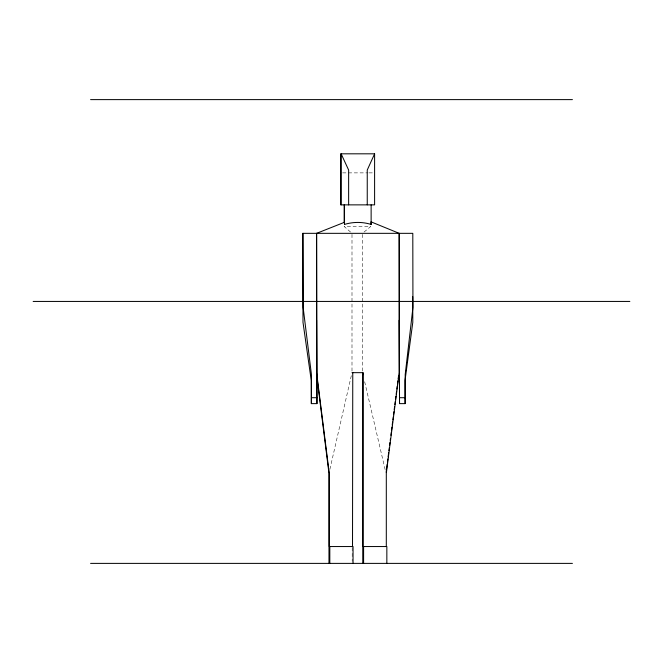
<?xml version="1.0" encoding="UTF-8"?>
<svg xmlns="http://www.w3.org/2000/svg" width="663" height="663" viewBox="0 0 663 663"><rect width="100%" height="100%" fill="white"/><g stroke="black" fill="none" stroke-linecap="round" stroke-linejoin="round"><path stroke-width="0.5" stroke-dasharray="3.31 2.49" d="M329.892 469.305L351.307 375.689M364.037 232.083L370.766 226.448L344.147 226.448L350.57 232.083M342.622 172.877L367.99 172.877M369.001 172.877L374.073 172.877M364.658 381.722L385.302 470.316M362.545 234.37L362.545 371.636M352.21 547.53L352.21 561.404M351.995 234.37L351.995 372.664"/><path stroke-width="0.99" d="M352.766 372.664L352.517 546.544M344.354 221.823L344.47 222.296L316.607 233.335L316.939 403.626L311.353 403.626L311.436 374.537L303.132 307.425L302.999 233.335M311.353 403.626L311.254 380.463L302.999 322.309L302.759 233.335L412.8 233.335L412.941 307.425L405.209 374.537L405.126 403.626L399.532 403.626L399.192 233.335L370.973 221.823M386.139 472.305L387.192 464.092M387.457 462.036L387.855 458.953M388.12 456.898L388.651 452.788M388.916 450.732L389.314 447.649M389.571 445.602L389.968 442.519M390.234 440.464L390.499 438.409M390.897 435.326L391.294 432.243M391.56 430.188L391.957 427.105M392.214 425.058L392.612 421.975M392.877 419.919L393.275 416.836M393.54 414.781L393.938 411.698M394.203 409.643L394.601 406.56M394.858 404.513L395.256 401.43M395.521 399.375L395.919 396.292M396.184 394.236L396.582 391.153M396.847 389.098L397.236 386.015M397.502 383.968L397.899 380.885M398.165 378.83L398.562 375.747M374.603 153.816L374.603 204.867L340.716 204.867L340.716 153.816L374.603 153.816L367.244 170.051L367.244 204.867M90.582 99.616L572.418 99.616M33.15 301.433L629.85 301.433M351.995 372.664L363.324 372.664L363.067 546.544L386.844 546.544L386.844 563.384M311.535 397.709L317.129 397.709M399.714 397.709L405.308 397.709M90.582 563.384L572.418 563.384M363.017 374.678L362.545 372.664L362.769 563.384M317.013 377.802L328.972 473.332L328.972 563.384M371.089 222.296L371.131 224.425A45.49 45.482 -90 0 0 344.511 224.425L344.47 222.296M405.126 403.626L405.027 380.463L412.8 322.309L412.717 296.552M399.532 403.626L399.192 320.246M316.939 403.626L316.599 320.246M399.192 233.335L399.192 372.664L386.305 473.332L386.305 546.544M371.131 204.867L371.131 224.425M363.597 546.544L363.597 563.384M353.048 563.384L353.048 546.544L329.271 546.544L329.271 473.332L316.607 372.664L316.607 233.335M348.639 204.867L348.639 170.051L341.122 153.816L341.122 204.867M344.511 204.867L344.511 224.425M344.147 204.867L344.147 222.337M329.809 546.544L329.809 563.384"/></g></svg>
